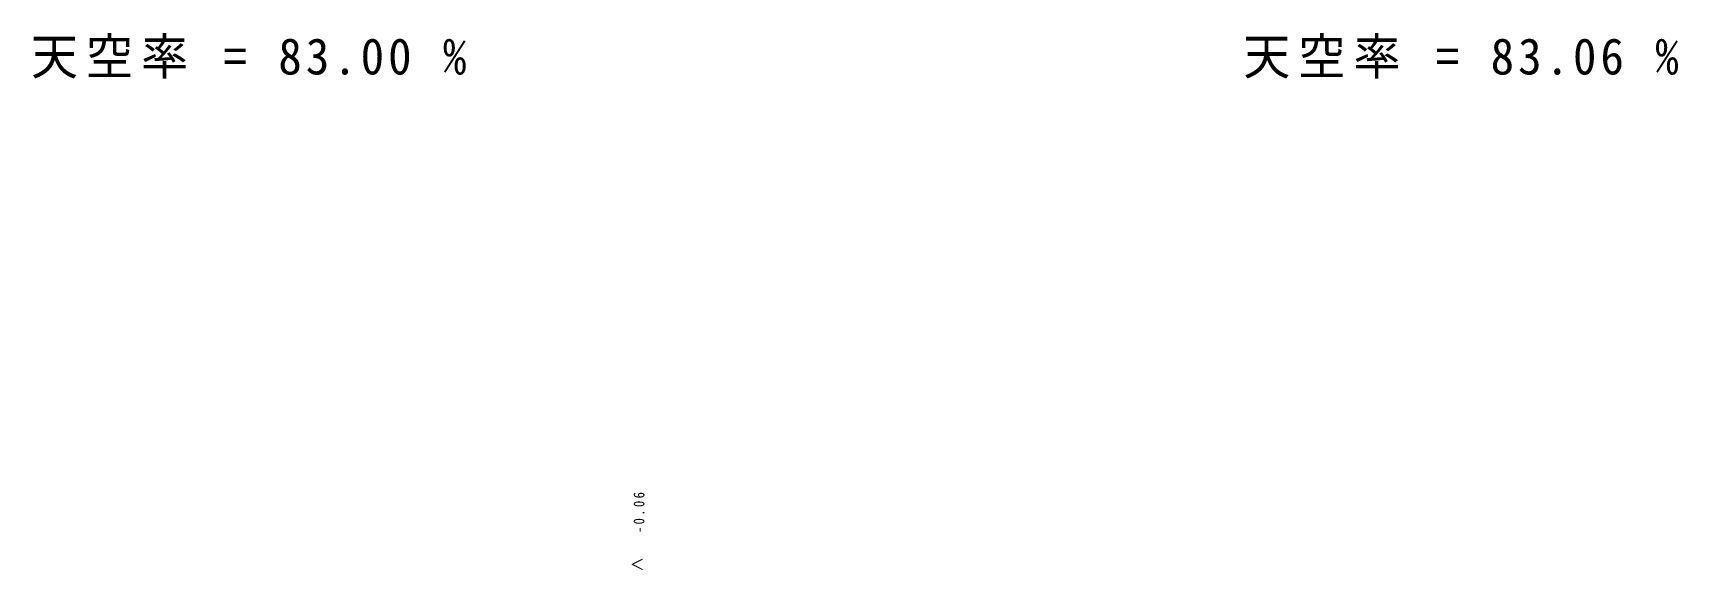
# Model space of a CAD drawing. Units: millimetres at full size, sheet at 1:100. Extents: x -9390 to 23845, y -7299 to 3556.
import ezdxf
from ezdxf.enums import TextEntityAlignment as Align

# ---------------------------------------------------------------- set-up
doc = ezdxf.new("R2010")
doc.units = ezdxf.units.MM
doc.header["$LTSCALE"] = 100
doc.layers.add('0-0', color=6, linetype='Continuous')
doc.styles.add('ＭＳ ゴシック', font='')
doc.styles.get('ＭＳ ゴシック').set_extended_font_data('MS Gothic')

msp = doc.modelspace()

# ---------------------------------------------------------------- texts
at = {"layer": '0-0', "color": 1, "style": 'ＭＳ ゴシック'}
msp.add_text('＜', height=219.9, dxfattribs=at).set_placement((2666.3, -7361), align=Align.BOTTOM_LEFT)
at = {"layer": '0-0', "char_height": 733.1, "attachment_point": 7, "style": 'ＭＳ ゴシック'}
for s, insert in [('\\T1.17;\\W0.95;天空率\\~=\\~83.00\\~%', (-9428.6, 2632.7)), ('\\T1.17;\\W0.95;天空率\\~=\\~83.06\\~%', (15061.2, 2632.7))]:
    msp.add_mtext(s, dxfattribs=dict(at, insert=insert))
at = {"layer": '0-0', "color": 1, "insert": (2966.3, -6551), "char_height": 219.9, "attachment_point": 7, "rotation": 90, "style": 'ＭＳ ゴシック'}
msp.add_mtext('\\T1.38;\\W0.85;-0.06', dxfattribs=at)

doc.saveas('drawing.dxf')
